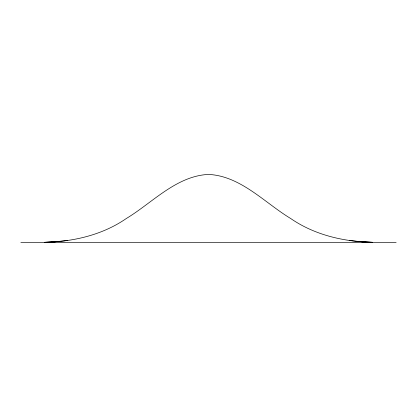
<?xml version="1.0" encoding="UTF-8"?>
<svg xmlns="http://www.w3.org/2000/svg" width="417" height="417" viewBox="0 0 417 417"><rect width="100%" height="100%" fill="white"/><g stroke="black" fill="none" stroke-linecap="round" stroke-linejoin="round"><path stroke-width="0.63" d="M44.306 242.319L56.034 241.704L44.306 242.34C73.142 241.766 102.405 235.047 126.403 218.451C152.288 202.876 176.271 175.948 208.5 174.421C240.729 175.948 264.712 202.876 290.597 218.451C314.595 235.037 343.853 241.782 372.694 242.319L360.966 241.704L372.694 242.329M56.034 241.683L67.763 240.453M20.85 242.579L396.15 242.579M360.966 241.683L349.238 240.453"/></g></svg>
